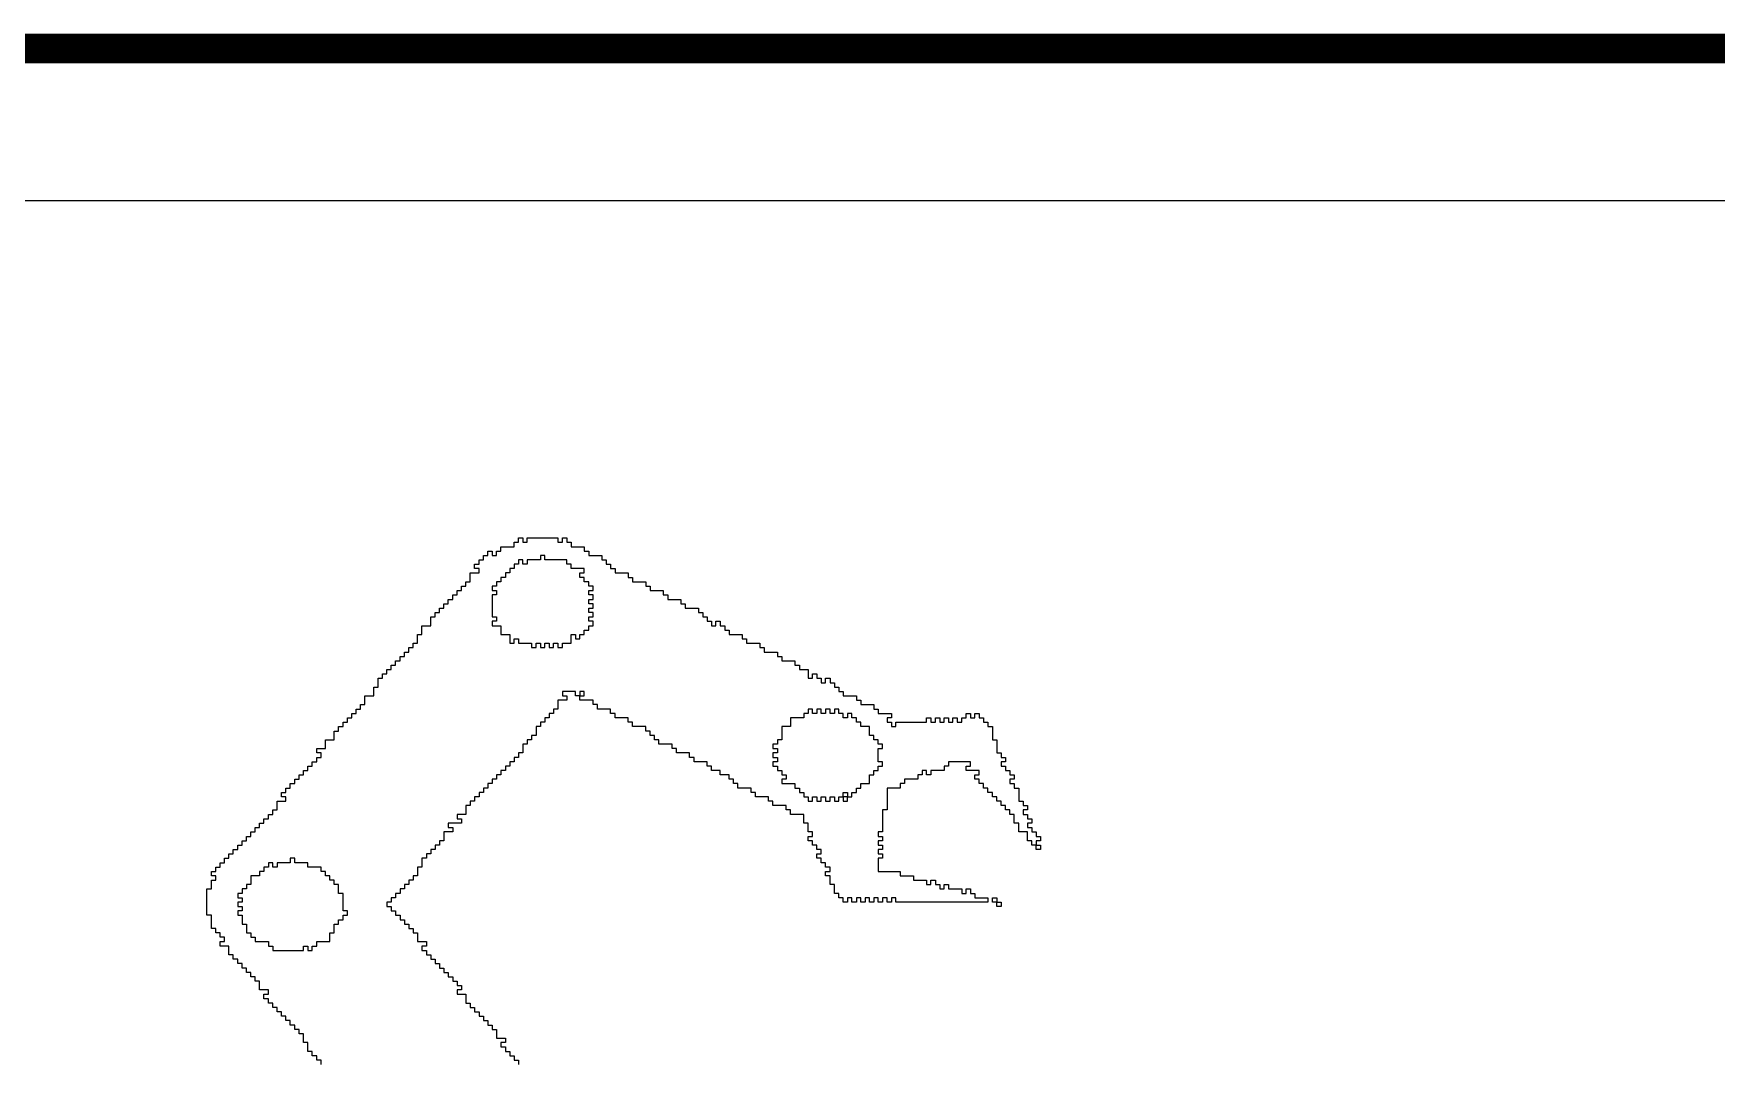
# Model space of a CAD drawing. Header units: millimetres. Extents: x 0 to 3.1, y 0 to 2.57.
# Drawn here: x 1.8677 to 2.15, y 2.3999 to 2.5725 of the extents above; entities that cross this region are included whole.
import ezdxf

# ---------------------------------------------------------------- set-up
doc = ezdxf.new("R2010")
doc.units = ezdxf.units.MM
doc.header["$MEASUREMENT"] = 0
for name, color, linetype in [('BottomLayer', 5, 'Continuous'), ('Mechanical2', 216, 'Continuous'), ('TopLayer', 1, 'Continuous'), ('TopOverlay', 2, 'Continuous')]:
    doc.layers.add(name, color=color, linetype=linetype)

msp = doc.modelspace()

# ---------------------------------------------------------------- linework, layer by layer
at = {"layer": 'BottomLayer'}
msp.add_line((0.09266, 2.54451), (2.64134, 2.54451), dxfattribs=at)
at = {"layer": 'Mechanical2', "const_width": 0.005}
msp.add_lwpolyline([(0.1, 2.57), (2.634, 2.57)], dxfattribs=at)
at = {"layer": 'TopLayer'}
msp.add_line((0.09266, 2.54451), (2.64134, 2.54451), dxfattribs=at)
at = {"layer": 'TopOverlay'}
for p, q in [((1.94904, 2.48717), (1.94904, 2.48791)), ((1.94904, 2.48791), (1.94977, 2.48791)), ((1.94977, 2.48791), (1.94977, 2.48717)), ((1.95051, 2.48717), (1.95051, 2.48791)), ((1.95051, 2.48791), (1.95566, 2.48791)), ((1.95566, 2.48791), (1.95566, 2.48717)), ((1.9564, 2.48717), (1.9564, 2.48791)), ((1.9564, 2.48791), (1.95713, 2.48791)), ((1.95713, 2.48791), (1.95713, 2.48717)), ((1.94315, 2.48422), (1.94315, 2.48496)), ((1.94315, 2.48496), (1.94388, 2.48496)), ((1.94388, 2.48496), (1.94388, 2.4857)), ((1.94388, 2.4857), (1.94462, 2.4857)), ((1.94462, 2.4857), (1.94462, 2.48496)), ((1.94462, 2.48496), (1.94535, 2.48496)), ((1.94535, 2.48496), (1.94535, 2.4857)), ((1.94535, 2.4857), (1.94609, 2.4857)), ((1.94609, 2.4857), (1.94609, 2.48643)), ((1.94609, 2.48643), (1.9483, 2.48643)), ((1.9483, 2.48643), (1.9483, 2.48717)), ((1.9483, 2.48717), (1.94904, 2.48717)), ((1.94977, 2.48717), (1.95051, 2.48717)), ((1.95345, 2.48496), (1.95272, 2.48496)), ((1.95272, 2.48496), (1.95272, 2.48422)), ((1.95345, 2.48422), (1.95345, 2.48496)), ((1.95566, 2.48717), (1.9564, 2.48717)), ((1.95713, 2.48717), (1.95787, 2.48717)), ((1.95787, 2.48717), (1.95787, 2.48643)), ((1.95787, 2.48643), (1.96008, 2.48643)), ((1.96008, 2.48643), (1.96008, 2.4857)), ((1.96008, 2.4857), (1.96082, 2.4857)), ((1.96082, 2.4857), (1.96082, 2.48496)), ((1.96082, 2.48496), (1.96302, 2.48496)), ((1.96302, 2.48496), (1.96302, 2.48422)), ((1.94094, 2.48128), (1.94094, 2.48202)), ((1.94094, 2.48202), (1.94241, 2.48202)), ((1.94167, 2.48275), (1.94167, 2.48349)), ((1.94167, 2.48349), (1.94241, 2.48349)), ((1.94241, 2.48275), (1.94167, 2.48275)), ((1.94241, 2.48349), (1.94241, 2.48422)), ((1.94241, 2.48422), (1.94315, 2.48422)), ((1.94241, 2.48202), (1.94241, 2.48275)), ((1.94756, 2.48202), (1.94683, 2.48202)), ((1.94683, 2.48202), (1.94683, 2.48128)), ((1.9483, 2.48275), (1.94756, 2.48275)), ((1.94756, 2.48275), (1.94756, 2.48202)), ((1.94904, 2.48349), (1.9483, 2.48349)), ((1.9483, 2.48349), (1.9483, 2.48275)), ((1.94977, 2.48422), (1.94904, 2.48422)), ((1.94904, 2.48422), (1.94904, 2.48349)), ((1.94977, 2.48349), (1.94977, 2.48422)), ((1.95051, 2.48349), (1.94977, 2.48349)), ((1.95272, 2.48422), (1.95051, 2.48422)), ((1.95051, 2.48422), (1.95051, 2.48349)), ((1.95713, 2.48422), (1.95345, 2.48422)), ((1.95713, 2.48349), (1.95713, 2.48422)), ((1.95787, 2.48349), (1.95713, 2.48349)), ((1.95787, 2.48275), (1.95787, 2.48349)), ((1.96008, 2.48275), (1.95787, 2.48275)), ((1.95934, 2.48128), (1.95934, 2.48202)), ((1.95934, 2.48202), (1.96008, 2.48202)), ((1.96008, 2.48202), (1.96008, 2.48275)), ((1.96302, 2.48422), (1.96376, 2.48422)), ((1.96376, 2.48422), (1.96376, 2.48349)), ((1.96376, 2.48349), (1.9645, 2.48349)), ((1.9645, 2.48349), (1.9645, 2.48275)), ((1.9645, 2.48275), (1.96523, 2.48275)), ((1.96523, 2.48275), (1.96523, 2.48202)), ((1.96523, 2.48202), (1.96744, 2.48202)), ((1.96744, 2.48202), (1.96744, 2.48128)), ((1.93873, 2.47833), (1.93873, 2.47907)), ((1.93873, 2.47907), (1.93946, 2.47907)), ((1.93946, 2.47907), (1.93946, 2.47981)), ((1.93946, 2.47981), (1.9402, 2.47981)), ((1.9402, 2.47981), (1.9402, 2.48054)), ((1.9402, 2.48054), (1.94094, 2.48054)), ((1.94094, 2.48054), (1.94094, 2.48128)), ((1.94535, 2.47981), (1.94462, 2.47981)), ((1.94462, 2.47981), (1.94462, 2.47907)), ((1.94462, 2.47907), (1.94535, 2.47907)), ((1.94609, 2.48054), (1.94535, 2.48054)), ((1.94535, 2.48054), (1.94535, 2.47981)), ((1.94535, 2.47907), (1.94535, 2.47833)), ((1.94683, 2.48128), (1.94609, 2.48128)), ((1.94609, 2.48128), (1.94609, 2.48054)), ((1.96008, 2.48128), (1.95934, 2.48128)), ((1.96008, 2.48054), (1.96008, 2.48128)), ((1.96082, 2.48054), (1.96008, 2.48054)), ((1.96082, 2.47981), (1.96082, 2.48054)), ((1.96155, 2.47981), (1.96082, 2.47981)), ((1.96082, 2.47833), (1.96082, 2.47907)), ((1.96082, 2.47907), (1.96155, 2.47907)), ((1.96155, 2.47907), (1.96155, 2.47981)), ((1.96744, 2.48128), (1.96818, 2.48128)), ((1.96818, 2.48128), (1.96818, 2.48054)), ((1.96818, 2.48054), (1.97039, 2.48054)), ((1.97039, 2.48054), (1.97039, 2.47981)), ((1.97039, 2.47981), (1.97112, 2.47981)), ((1.97112, 2.47981), (1.97112, 2.47907)), ((1.97112, 2.47907), (1.97333, 2.47907)), ((1.97333, 2.47907), (1.97333, 2.47833)), ((1.93652, 2.47613), (1.93652, 2.47686)), ((1.93652, 2.47686), (1.93726, 2.47686)), ((1.93726, 2.47686), (1.93726, 2.4776)), ((1.93726, 2.4776), (1.93799, 2.4776)), ((1.93799, 2.4776), (1.93799, 2.47833)), ((1.93799, 2.47833), (1.93873, 2.47833)), ((1.94535, 2.47833), (1.94462, 2.47833)), ((1.94462, 2.47833), (1.94462, 2.4776)), ((1.94462, 2.4776), (1.94462, 2.47686)), ((1.94462, 2.47686), (1.94462, 2.47613)), ((1.96155, 2.47833), (1.96082, 2.47833)), ((1.96082, 2.47686), (1.96082, 2.4776)), ((1.96082, 2.4776), (1.96155, 2.4776)), ((1.96155, 2.47686), (1.96082, 2.47686)), ((1.96155, 2.4776), (1.96155, 2.47833)), ((1.96155, 2.47613), (1.96155, 2.47686)), ((1.97333, 2.47833), (1.97407, 2.47833)), ((1.97407, 2.47833), (1.97407, 2.4776)), ((1.97407, 2.4776), (1.97628, 2.4776)), ((1.97628, 2.4776), (1.97628, 2.47686)), ((1.97628, 2.47686), (1.97701, 2.47686)), ((1.97701, 2.47686), (1.97701, 2.47613)), ((1.93431, 2.47392), (1.93431, 2.47465)), ((1.93431, 2.47465), (1.93505, 2.47465)), ((1.93431, 2.47318), (1.93431, 2.47392)), ((1.93505, 2.47465), (1.93505, 2.47539)), ((1.93505, 2.47539), (1.93578, 2.47539)), ((1.93578, 2.47539), (1.93578, 2.47613)), ((1.93578, 2.47613), (1.93652, 2.47613)), ((1.94462, 2.47613), (1.94462, 2.47539)), ((1.94462, 2.47539), (1.94462, 2.47465)), ((1.94462, 2.47465), (1.94535, 2.47465)), ((1.94535, 2.47392), (1.94462, 2.47392)), ((1.94462, 2.47392), (1.94462, 2.47318)), ((1.94535, 2.47465), (1.94535, 2.47392)), ((1.96082, 2.47539), (1.96082, 2.47613)), ((1.96082, 2.47613), (1.96155, 2.47613)), ((1.96155, 2.47539), (1.96082, 2.47539)), ((1.96082, 2.47392), (1.96082, 2.47465)), ((1.96082, 2.47465), (1.96155, 2.47465)), ((1.96155, 2.47392), (1.96082, 2.47392)), ((1.96155, 2.47465), (1.96155, 2.47539)), ((1.96155, 2.47318), (1.96155, 2.47392)), ((1.97701, 2.47613), (1.97922, 2.47613)), ((1.97922, 2.47613), (1.97922, 2.47539)), ((1.97922, 2.47539), (1.97996, 2.47539)), ((1.97996, 2.47539), (1.97996, 2.47465)), ((1.97996, 2.47465), (1.98069, 2.47465)), ((1.98069, 2.47465), (1.98069, 2.47392)), ((1.98069, 2.47392), (1.98143, 2.47392)), ((1.98143, 2.47392), (1.98143, 2.47318)), ((1.98217, 2.47318), (1.98217, 2.47392)), ((1.98217, 2.47392), (1.9829, 2.47392)), ((1.9829, 2.47392), (1.9829, 2.47318)), ((1.9321, 2.47097), (1.9321, 2.47171)), ((1.9321, 2.47171), (1.93284, 2.47171)), ((1.9321, 2.47024), (1.9321, 2.47097)), ((1.93284, 2.47244), (1.93284, 2.47318)), ((1.93284, 2.47318), (1.93431, 2.47318)), ((1.93284, 2.47171), (1.93284, 2.47244)), ((1.94462, 2.47318), (1.94609, 2.47318)), ((1.94609, 2.47318), (1.94609, 2.47244)), ((1.94609, 2.47244), (1.94609, 2.47171)), ((1.94609, 2.47171), (1.94756, 2.47171)), ((1.94756, 2.47171), (1.94756, 2.47097)), ((1.94756, 2.47097), (1.94756, 2.47024)), ((1.9483, 2.47024), (1.9483, 2.47097)), ((1.9483, 2.47097), (1.94904, 2.47097)), ((1.94904, 2.47097), (1.94904, 2.47024)), ((1.95787, 2.47097), (1.95787, 2.47171)), ((1.95787, 2.47171), (1.95861, 2.47171)), ((1.95787, 2.47024), (1.95787, 2.47097)), ((1.95861, 2.47171), (1.95861, 2.47097)), ((1.95861, 2.47097), (1.95934, 2.47097)), ((1.95934, 2.47097), (1.95934, 2.47171)), ((1.95934, 2.47171), (1.96008, 2.47171)), ((1.96008, 2.47171), (1.96008, 2.47244)), ((1.96008, 2.47244), (1.96082, 2.47244)), ((1.96082, 2.47244), (1.96082, 2.47318)), ((1.96082, 2.47318), (1.96155, 2.47318)), ((1.98143, 2.47318), (1.98217, 2.47318)), ((1.9829, 2.47318), (1.98364, 2.47318)), ((1.98364, 2.47318), (1.98364, 2.47244)), ((1.98364, 2.47244), (1.98438, 2.47244)), ((1.98438, 2.47244), (1.98438, 2.47171)), ((1.98438, 2.47171), (1.98658, 2.47171)), ((1.98658, 2.47171), (1.98658, 2.47097)), ((1.98658, 2.47097), (1.98732, 2.47097)), ((1.98732, 2.47097), (1.98732, 2.47024)), ((1.92916, 2.46729), (1.92916, 2.46803)), ((1.92916, 2.46803), (1.92989, 2.46803)), ((1.92989, 2.46803), (1.92989, 2.46876)), ((1.92989, 2.46876), (1.93063, 2.46876)), ((1.93063, 2.46876), (1.93063, 2.4695)), ((1.93063, 2.4695), (1.93137, 2.4695)), ((1.93137, 2.4695), (1.93137, 2.47024)), ((1.93137, 2.47024), (1.9321, 2.47024)), ((1.94756, 2.47024), (1.9483, 2.47024)), ((1.94904, 2.47024), (1.95124, 2.47024)), ((1.95124, 2.47024), (1.95124, 2.4695)), ((1.95124, 2.4695), (1.95198, 2.4695)), ((1.95198, 2.4695), (1.95198, 2.47024)), ((1.95198, 2.47024), (1.95272, 2.47024)), ((1.95272, 2.47024), (1.95272, 2.4695)), ((1.95272, 2.4695), (1.95345, 2.4695)), ((1.95345, 2.4695), (1.95345, 2.47024)), ((1.95345, 2.47024), (1.95419, 2.47024)), ((1.95419, 2.47024), (1.95419, 2.4695)), ((1.95419, 2.4695), (1.95493, 2.4695)), ((1.95493, 2.4695), (1.95493, 2.47024)), ((1.95493, 2.47024), (1.95566, 2.47024)), ((1.95566, 2.47024), (1.95566, 2.4695)), ((1.95566, 2.4695), (1.9564, 2.4695)), ((1.9564, 2.4695), (1.9564, 2.47024)), ((1.9564, 2.47024), (1.95787, 2.47024)), ((1.98732, 2.47024), (1.98953, 2.47024)), ((1.98953, 2.47024), (1.98953, 2.4695)), ((1.98953, 2.4695), (1.99027, 2.4695)), ((1.99027, 2.4695), (1.99027, 2.46876)), ((1.99027, 2.46876), (1.99247, 2.46876)), ((1.99247, 2.46876), (1.99247, 2.46803)), ((1.99247, 2.46803), (1.99321, 2.46803)), ((1.99321, 2.46803), (1.99321, 2.46729)), ((1.92621, 2.46435), (1.92621, 2.46508)), ((1.92621, 2.46508), (1.92695, 2.46508)), ((1.92695, 2.46508), (1.92695, 2.46582)), ((1.92695, 2.46582), (1.92769, 2.46582)), ((1.92769, 2.46582), (1.92769, 2.46655)), ((1.92769, 2.46655), (1.92842, 2.46655)), ((1.92842, 2.46655), (1.92842, 2.46729)), ((1.92842, 2.46729), (1.92916, 2.46729)), ((1.99321, 2.46729), (1.99542, 2.46729)), ((1.99542, 2.46729), (1.99542, 2.46655)), ((1.99542, 2.46655), (1.99616, 2.46655)), ((1.99616, 2.46655), (1.99616, 2.46582)), ((1.99616, 2.46582), (1.99763, 2.46582)), ((1.99763, 2.46582), (1.99763, 2.46508)), ((1.99763, 2.46508), (1.99763, 2.46435)), ((1.99836, 2.46435), (1.99836, 2.46508)), ((1.99836, 2.46508), (1.9991, 2.46508)), ((1.9991, 2.46508), (1.9991, 2.46435)), ((1.92474, 2.46214), (1.92474, 2.46287)), ((1.92474, 2.46287), (1.92548, 2.46287)), ((1.92474, 2.4614), (1.92474, 2.46214)), ((1.92548, 2.46361), (1.92548, 2.46435)), ((1.92548, 2.46435), (1.92621, 2.46435)), ((1.92548, 2.46287), (1.92548, 2.46361)), ((1.95861, 2.46214), (1.9564, 2.46214)), ((1.9564, 2.46214), (1.9564, 2.4614)), ((1.95861, 2.4614), (1.95861, 2.46214)), ((1.96008, 2.46214), (1.95934, 2.46214)), ((1.95934, 2.46214), (1.95934, 2.4614)), ((1.96008, 2.4614), (1.96008, 2.46214)), ((1.99763, 2.46435), (1.99836, 2.46435)), ((1.9991, 2.46435), (1.99984, 2.46435)), ((1.99984, 2.46435), (1.99984, 2.46361)), ((1.99984, 2.46361), (2.00057, 2.46361)), ((2.00057, 2.46361), (2.00057, 2.46435)), ((2.00057, 2.46435), (2.00131, 2.46435)), ((2.00131, 2.46435), (2.00131, 2.46361)), ((2.00131, 2.46361), (2.00205, 2.46361)), ((2.00205, 2.46361), (2.00205, 2.46287)), ((2.00205, 2.46287), (2.00278, 2.46287)), ((2.00278, 2.46287), (2.00278, 2.46214)), ((2.00278, 2.46214), (2.00352, 2.46214)), ((2.00352, 2.46214), (2.00352, 2.4614)), ((1.92253, 2.45919), (1.92253, 2.45993)), ((1.92253, 2.45993), (1.92327, 2.45993)), ((1.92327, 2.46066), (1.92327, 2.4614)), ((1.92327, 2.4614), (1.92474, 2.4614)), ((1.92327, 2.45993), (1.92327, 2.46066)), ((1.95713, 2.46066), (1.95566, 2.46066)), ((1.95566, 2.46066), (1.95566, 2.45993)), ((1.95566, 2.45993), (1.95566, 2.45919)), ((1.9564, 2.4614), (1.95713, 2.4614)), ((1.95713, 2.4614), (1.95713, 2.46066)), ((1.95934, 2.4614), (1.95861, 2.4614)), ((1.95934, 2.46066), (1.95934, 2.4614)), ((1.95934, 2.4614), (1.96008, 2.4614)), ((1.96155, 2.46066), (1.95934, 2.46066)), ((1.96155, 2.45993), (1.96155, 2.46066)), ((1.96229, 2.45993), (1.96155, 2.45993)), ((1.96229, 2.45919), (1.96229, 2.45993)), ((2.00352, 2.4614), (2.00573, 2.4614)), ((2.00573, 2.4614), (2.00573, 2.46066)), ((2.00573, 2.46066), (2.00646, 2.46066)), ((2.00646, 2.46066), (2.00646, 2.45993)), ((2.00646, 2.45993), (2.00867, 2.45993)), ((2.00867, 2.45993), (2.00867, 2.45919)), ((1.91959, 2.45625), (1.91959, 2.45698)), ((1.91959, 2.45698), (1.92032, 2.45698)), ((1.92032, 2.45698), (1.92032, 2.45772)), ((1.92032, 2.45772), (1.92106, 2.45772)), ((1.92106, 2.45772), (1.92106, 2.45846)), ((1.92106, 2.45846), (1.9218, 2.45846)), ((1.9218, 2.45846), (1.9218, 2.45919)), ((1.9218, 2.45919), (1.92253, 2.45919)), ((1.95345, 2.45698), (1.95272, 2.45698)), ((1.95272, 2.45698), (1.95272, 2.45625)), ((1.95419, 2.45772), (1.95345, 2.45772)), ((1.95345, 2.45772), (1.95345, 2.45698)), ((1.95493, 2.45846), (1.95419, 2.45846)), ((1.95419, 2.45846), (1.95419, 2.45772)), ((1.95566, 2.45919), (1.95493, 2.45919)), ((1.95493, 2.45919), (1.95493, 2.45846)), ((1.9645, 2.45919), (1.96229, 2.45919)), ((1.9645, 2.45846), (1.9645, 2.45919)), ((1.96523, 2.45846), (1.9645, 2.45846)), ((1.96523, 2.45772), (1.96523, 2.45846)), ((1.96744, 2.45772), (1.96523, 2.45772)), ((1.96744, 2.45698), (1.96744, 2.45772)), ((1.96818, 2.45698), (1.96744, 2.45698)), ((1.96818, 2.45625), (1.96818, 2.45698)), ((1.99689, 2.45772), (1.99468, 2.45772)), ((1.99468, 2.45772), (1.99468, 2.45698)), ((1.99468, 2.45698), (1.99468, 2.45625)), ((1.99763, 2.45846), (1.99689, 2.45846)), ((1.99689, 2.45846), (1.99689, 2.45772)), ((1.99836, 2.45919), (1.99763, 2.45919)), ((1.99763, 2.45919), (1.99763, 2.45846)), ((1.99836, 2.45846), (1.99836, 2.45919)), ((1.9991, 2.45846), (1.99836, 2.45846)), ((1.99984, 2.45919), (1.9991, 2.45919)), ((1.9991, 2.45919), (1.9991, 2.45846)), ((1.99984, 2.45846), (1.99984, 2.45919)), ((2.00057, 2.45846), (1.99984, 2.45846)), ((2.00131, 2.45919), (2.00057, 2.45919)), ((2.00057, 2.45919), (2.00057, 2.45846)), ((2.00131, 2.45846), (2.00131, 2.45919)), ((2.00205, 2.45846), (2.00131, 2.45846)), ((2.00278, 2.45919), (2.00205, 2.45919)), ((2.00205, 2.45919), (2.00205, 2.45846)), ((2.00278, 2.45846), (2.00278, 2.45919)), ((2.00352, 2.45846), (2.00278, 2.45846)), ((2.00352, 2.45772), (2.00352, 2.45846)), ((2.00425, 2.45772), (2.00352, 2.45772)), ((2.00499, 2.45846), (2.00425, 2.45846)), ((2.00425, 2.45846), (2.00425, 2.45772)), ((2.00499, 2.45772), (2.00499, 2.45846)), ((2.00573, 2.45772), (2.00499, 2.45772)), ((2.00573, 2.45698), (2.00573, 2.45772)), ((2.00646, 2.45698), (2.00573, 2.45698)), ((2.00646, 2.45625), (2.00646, 2.45698)), ((2.00867, 2.45919), (2.00941, 2.45919)), ((2.00941, 2.45919), (2.00941, 2.45846)), ((2.00941, 2.45846), (2.01162, 2.45846)), ((2.01162, 2.45772), (2.01088, 2.45772)), ((2.01088, 2.45772), (2.01088, 2.45698)), ((2.01088, 2.45698), (2.01162, 2.45698)), ((2.01162, 2.45846), (2.01162, 2.45772)), ((2.01162, 2.45698), (2.01162, 2.45625)), ((2.01235, 2.45625), (2.01235, 2.45698)), ((2.01235, 2.45698), (2.01751, 2.45698)), ((2.01751, 2.45698), (2.01751, 2.45772)), ((2.01751, 2.45772), (2.01824, 2.45772)), ((2.01824, 2.45772), (2.01824, 2.45698)), ((2.01824, 2.45698), (2.01898, 2.45698)), ((2.01898, 2.45698), (2.01898, 2.45772)), ((2.01898, 2.45772), (2.01972, 2.45772)), ((2.01972, 2.45772), (2.01972, 2.45698)), ((2.01972, 2.45698), (2.02045, 2.45698)), ((2.02045, 2.45698), (2.02045, 2.45772)), ((2.02045, 2.45772), (2.02119, 2.45772)), ((2.02119, 2.45772), (2.02119, 2.45698)), ((2.02119, 2.45698), (2.02192, 2.45698)), ((2.02192, 2.45698), (2.02192, 2.45772)), ((2.02192, 2.45772), (2.02266, 2.45772)), ((2.02266, 2.45772), (2.02266, 2.45698)), ((2.02266, 2.45698), (2.0234, 2.45698)), ((2.0234, 2.45698), (2.0234, 2.45772)), ((2.0234, 2.45772), (2.02413, 2.45772)), ((2.02413, 2.45772), (2.02413, 2.45846)), ((2.02413, 2.45846), (2.02487, 2.45846)), ((2.02487, 2.45846), (2.02487, 2.45772)), ((2.02487, 2.45772), (2.02561, 2.45772)), ((2.02561, 2.45772), (2.02561, 2.45846)), ((2.02561, 2.45846), (2.02634, 2.45846)), ((2.02634, 2.45846), (2.02634, 2.45772)), ((2.02634, 2.45772), (2.02708, 2.45772)), ((2.02708, 2.45772), (2.02708, 2.45698)), ((2.02708, 2.45698), (2.02781, 2.45698)), ((2.02781, 2.45698), (2.02781, 2.45625)), ((1.91664, 2.4533), (1.91664, 2.45404)), ((1.91664, 2.45404), (1.91811, 2.45404)), ((1.91811, 2.45477), (1.91811, 2.45551)), ((1.91811, 2.45551), (1.91885, 2.45551)), ((1.91811, 2.45404), (1.91811, 2.45477)), ((1.91885, 2.45551), (1.91885, 2.45625)), ((1.91885, 2.45625), (1.91959, 2.45625)), ((1.95124, 2.45404), (1.95051, 2.45404)), ((1.95051, 2.45404), (1.95051, 2.4533)), ((1.95198, 2.45477), (1.95124, 2.45477)), ((1.95124, 2.45477), (1.95124, 2.45404)), ((1.95272, 2.45625), (1.95198, 2.45625)), ((1.95198, 2.45625), (1.95198, 2.45551)), ((1.95198, 2.45551), (1.95198, 2.45477)), ((1.97039, 2.45625), (1.96818, 2.45625)), ((1.97039, 2.45551), (1.97039, 2.45625)), ((1.97112, 2.45551), (1.97039, 2.45551)), ((1.97112, 2.45477), (1.97112, 2.45551)), ((1.97186, 2.45477), (1.97112, 2.45477)), ((1.97186, 2.45404), (1.97186, 2.45477)), ((1.9726, 2.45404), (1.97186, 2.45404)), ((1.9726, 2.4533), (1.9726, 2.45404)), ((1.99321, 2.45404), (1.99247, 2.45404)), ((1.99247, 2.45404), (1.99247, 2.4533)), ((1.99468, 2.45625), (1.99321, 2.45625)), ((1.99321, 2.45625), (1.99321, 2.45551)), ((1.99321, 2.45551), (1.99321, 2.45477)), ((1.99321, 2.45477), (1.99321, 2.45404)), ((2.00794, 2.45625), (2.00646, 2.45625)), ((2.00794, 2.45551), (2.00794, 2.45625)), ((2.00794, 2.45477), (2.00794, 2.45551)), ((2.00867, 2.45477), (2.00794, 2.45477)), ((2.00867, 2.45404), (2.00867, 2.45477)), ((2.00941, 2.45404), (2.00867, 2.45404)), ((2.00941, 2.4533), (2.00941, 2.45404)), ((2.01162, 2.45625), (2.01235, 2.45625)), ((2.02781, 2.45625), (2.02855, 2.45625)), ((2.02855, 2.45625), (2.02855, 2.45551)), ((2.02855, 2.45551), (2.02855, 2.45477)), ((2.02855, 2.45477), (2.02855, 2.45404)), ((2.02855, 2.45404), (2.02929, 2.45404)), ((2.02929, 2.45404), (2.02929, 2.4533)), ((1.91517, 2.45183), (1.91517, 2.45257)), ((1.91517, 2.45257), (1.91664, 2.45257)), ((1.91591, 2.45183), (1.91517, 2.45183)), ((1.91517, 2.45036), (1.91517, 2.45109)), ((1.91517, 2.45109), (1.91591, 2.45109)), ((1.91591, 2.45109), (1.91591, 2.45183)), ((1.91664, 2.45257), (1.91664, 2.4533)), ((1.94904, 2.45109), (1.9483, 2.45109)), ((1.9483, 2.45109), (1.9483, 2.45036)), ((1.94977, 2.45183), (1.94904, 2.45183)), ((1.94904, 2.45183), (1.94904, 2.45109)), ((1.95051, 2.4533), (1.94977, 2.4533)), ((1.94977, 2.4533), (1.94977, 2.45257)), ((1.94977, 2.45257), (1.94977, 2.45183)), ((1.9748, 2.4533), (1.9726, 2.4533)), ((1.9748, 2.45257), (1.9748, 2.4533)), ((1.97554, 2.45257), (1.9748, 2.45257)), ((1.97554, 2.45183), (1.97554, 2.45257)), ((1.97775, 2.45183), (1.97554, 2.45183)), ((1.97775, 2.45109), (1.97775, 2.45183)), ((1.97849, 2.45109), (1.97775, 2.45109)), ((1.97849, 2.45036), (1.97849, 2.45109)), ((1.99247, 2.4533), (1.99174, 2.4533)), ((1.99174, 2.4533), (1.99174, 2.45257)), ((1.99174, 2.45257), (1.99247, 2.45257)), ((1.99247, 2.45183), (1.99174, 2.45183)), ((1.99174, 2.45183), (1.99174, 2.45109)), ((1.99174, 2.45109), (1.99247, 2.45109)), ((1.99247, 2.45257), (1.99247, 2.45183)), ((1.99247, 2.45109), (1.99247, 2.45036)), ((2.01014, 2.4533), (2.00941, 2.4533)), ((2.00941, 2.45183), (2.00941, 2.45257)), ((2.00941, 2.45257), (2.01014, 2.45257)), ((2.00941, 2.45109), (2.00941, 2.45183)), ((2.00941, 2.45036), (2.00941, 2.45109)), ((2.01014, 2.45257), (2.01014, 2.4533)), ((2.02929, 2.4533), (2.02929, 2.45257)), ((2.02929, 2.45257), (2.02929, 2.45183)), ((2.02929, 2.45183), (2.03002, 2.45183)), ((2.03002, 2.45183), (2.03002, 2.45109)), ((2.03002, 2.45109), (2.03076, 2.45109)), ((2.03076, 2.45109), (2.03076, 2.45036)), ((1.91222, 2.44741), (1.91222, 2.44815)), ((1.91222, 2.44815), (1.91296, 2.44815)), ((1.91296, 2.44815), (1.91296, 2.44888)), ((1.91296, 2.44888), (1.9137, 2.44888)), ((1.9137, 2.44888), (1.9137, 2.44962)), ((1.9137, 2.44962), (1.91443, 2.44962)), ((1.91443, 2.44962), (1.91443, 2.45036)), ((1.91443, 2.45036), (1.91517, 2.45036)), ((1.94609, 2.44815), (1.94535, 2.44815)), ((1.94535, 2.44815), (1.94535, 2.44741)), ((1.94683, 2.44888), (1.94609, 2.44888)), ((1.94609, 2.44888), (1.94609, 2.44815)), ((1.94756, 2.44962), (1.94683, 2.44962)), ((1.94683, 2.44962), (1.94683, 2.44888)), ((1.9483, 2.45036), (1.94756, 2.45036)), ((1.94756, 2.45036), (1.94756, 2.44962)), ((1.98069, 2.45036), (1.97849, 2.45036)), ((1.98069, 2.44962), (1.98069, 2.45036)), ((1.98143, 2.44962), (1.98069, 2.44962)), ((1.98143, 2.44888), (1.98143, 2.44962)), ((1.9829, 2.44888), (1.98143, 2.44888)), ((1.9829, 2.44815), (1.9829, 2.44888)), ((1.98438, 2.44815), (1.9829, 2.44815)), ((1.98438, 2.44741), (1.98438, 2.44815)), ((1.99247, 2.45036), (1.99174, 2.45036)), ((1.99174, 2.45036), (1.99174, 2.44962)), ((1.99174, 2.44962), (1.99247, 2.44962)), ((1.99247, 2.44962), (1.99247, 2.44888)), ((1.99247, 2.44888), (1.99321, 2.44888)), ((1.99321, 2.44888), (1.99321, 2.44815)), ((1.99321, 2.44815), (1.99395, 2.44815)), ((1.99395, 2.44815), (1.99395, 2.44741)), ((2.00794, 2.44741), (2.00794, 2.44815)), ((2.00794, 2.44815), (2.00867, 2.44815)), ((2.00867, 2.44815), (2.00867, 2.44888)), ((2.00867, 2.44888), (2.00941, 2.44888)), ((2.01014, 2.45036), (2.00941, 2.45036)), ((2.00941, 2.44888), (2.00941, 2.44962)), ((2.00941, 2.44962), (2.01014, 2.44962)), ((2.01014, 2.44962), (2.01014, 2.45036)), ((2.01677, 2.44815), (2.01603, 2.44815)), ((2.01603, 2.44815), (2.01603, 2.44741)), ((2.01751, 2.44888), (2.01677, 2.44888)), ((2.01677, 2.44888), (2.01677, 2.44815)), ((2.01751, 2.44815), (2.01751, 2.44888)), ((2.01824, 2.44815), (2.01751, 2.44815)), ((2.02045, 2.44888), (2.01824, 2.44888)), ((2.01824, 2.44888), (2.01824, 2.44815)), ((2.02119, 2.44962), (2.02045, 2.44962)), ((2.02045, 2.44962), (2.02045, 2.44888)), ((2.02487, 2.45036), (2.02119, 2.45036)), ((2.02119, 2.45036), (2.02119, 2.44962)), ((2.02413, 2.44888), (2.02413, 2.44962)), ((2.02413, 2.44962), (2.02487, 2.44962)), ((2.02634, 2.44888), (2.02413, 2.44888)), ((2.02487, 2.44962), (2.02487, 2.45036)), ((2.02561, 2.44741), (2.02561, 2.44815)), ((2.02561, 2.44815), (2.02634, 2.44815)), ((2.02634, 2.44815), (2.02634, 2.44888)), ((2.03076, 2.45036), (2.03002, 2.45036)), ((2.03002, 2.45036), (2.03002, 2.44962)), ((2.03002, 2.44962), (2.03076, 2.44962)), ((2.03076, 2.44962), (2.03076, 2.44888)), ((2.03076, 2.44888), (2.0315, 2.44888)), ((2.0315, 2.44888), (2.0315, 2.44815)), ((2.0315, 2.44815), (2.03223, 2.44815)), ((2.03223, 2.44815), (2.03223, 2.44741)), ((1.90928, 2.44447), (1.90928, 2.4452)), ((1.90928, 2.4452), (1.91002, 2.4452)), ((1.91002, 2.4452), (1.91002, 2.44594)), ((1.91002, 2.44594), (1.91075, 2.44594)), ((1.91075, 2.44594), (1.91075, 2.44668)), ((1.91075, 2.44668), (1.91149, 2.44668)), ((1.91149, 2.44668), (1.91149, 2.44741)), ((1.91149, 2.44741), (1.91222, 2.44741)), ((1.94315, 2.4452), (1.94241, 2.4452)), ((1.94241, 2.4452), (1.94241, 2.44447)), ((1.94388, 2.44594), (1.94315, 2.44594)), ((1.94315, 2.44594), (1.94315, 2.4452)), ((1.94462, 2.44668), (1.94388, 2.44668)), ((1.94388, 2.44668), (1.94388, 2.44594)), ((1.94535, 2.44741), (1.94462, 2.44741)), ((1.94462, 2.44741), (1.94462, 2.44668)), ((1.98511, 2.44741), (1.98438, 2.44741)), ((1.98511, 2.44668), (1.98511, 2.44741)), ((1.98585, 2.44668), (1.98511, 2.44668)), ((1.98585, 2.44594), (1.98585, 2.44668)), ((1.98806, 2.44594), (1.98585, 2.44594)), ((1.98806, 2.4452), (1.98806, 2.44594)), ((1.98879, 2.4452), (1.98806, 2.4452)), ((1.98879, 2.44447), (1.98879, 2.4452)), ((1.99395, 2.44741), (1.99321, 2.44741)), ((1.99321, 2.44741), (1.99321, 2.44668)), ((1.99321, 2.44668), (1.99542, 2.44668)), ((1.99542, 2.44668), (1.99542, 2.44594)), ((1.99542, 2.44594), (1.99616, 2.44594)), ((1.99616, 2.44594), (1.99616, 2.4452)), ((1.99616, 2.4452), (1.99689, 2.4452)), ((1.99689, 2.4452), (1.99689, 2.44447)), ((2.00352, 2.44447), (2.00352, 2.4452)), ((2.00352, 2.4452), (2.00425, 2.4452)), ((2.00425, 2.4452), (2.00425, 2.44447)), ((2.00499, 2.44447), (2.00499, 2.4452)), ((2.00499, 2.4452), (2.00573, 2.4452)), ((2.00573, 2.4452), (2.00573, 2.44594)), ((2.00573, 2.44594), (2.00646, 2.44594)), ((2.00646, 2.44594), (2.00646, 2.44668)), ((2.00646, 2.44668), (2.00794, 2.44668)), ((2.00794, 2.44668), (2.00794, 2.44741)), ((2.01309, 2.44594), (2.01088, 2.44594)), ((2.01088, 2.44594), (2.01088, 2.4452)), ((2.01088, 2.4452), (2.01088, 2.44447)), ((2.01383, 2.44668), (2.01309, 2.44668)), ((2.01309, 2.44668), (2.01309, 2.44594)), ((2.01603, 2.44741), (2.01383, 2.44741)), ((2.01383, 2.44741), (2.01383, 2.44668)), ((2.02634, 2.44741), (2.02561, 2.44741)), ((2.02634, 2.44668), (2.02634, 2.44741)), ((2.02708, 2.44668), (2.02634, 2.44668)), ((2.02708, 2.44594), (2.02708, 2.44668)), ((2.02781, 2.44594), (2.02708, 2.44594)), ((2.02781, 2.4452), (2.02781, 2.44594)), ((2.02855, 2.4452), (2.02781, 2.4452)), ((2.02855, 2.44447), (2.02855, 2.4452)), ((2.03223, 2.44741), (2.0315, 2.44741)), ((2.0315, 2.44741), (2.0315, 2.44668)), ((2.0315, 2.44668), (2.03223, 2.44668)), ((2.03223, 2.44668), (2.03223, 2.44594)), ((2.03223, 2.44594), (2.03297, 2.44594)), ((2.03297, 2.44594), (2.03297, 2.4452)), ((2.03297, 2.4452), (2.03297, 2.44447)), ((1.90854, 2.44299), (1.90854, 2.44373)), ((1.90854, 2.44373), (1.91002, 2.44373)), ((1.90854, 2.44226), (1.90854, 2.44299)), ((1.91002, 2.44447), (1.90928, 2.44447)), ((1.91002, 2.44373), (1.91002, 2.44447)), ((1.94094, 2.44299), (1.9402, 2.44299)), ((1.9402, 2.44299), (1.9402, 2.44226)), ((1.94167, 2.44373), (1.94094, 2.44373)), ((1.94094, 2.44373), (1.94094, 2.44299)), ((1.94241, 2.44447), (1.94167, 2.44447)), ((1.94167, 2.44447), (1.94167, 2.44373)), ((1.991, 2.44447), (1.98879, 2.44447)), ((1.991, 2.44373), (1.991, 2.44447)), ((1.99174, 2.44373), (1.991, 2.44373)), ((1.99174, 2.44299), (1.99174, 2.44373)), ((1.99395, 2.44299), (1.99174, 2.44299)), ((1.99395, 2.44226), (1.99395, 2.44299)), ((1.99689, 2.44447), (1.99763, 2.44447)), ((1.99763, 2.44447), (1.99763, 2.44373)), ((1.99763, 2.44373), (1.99836, 2.44373)), ((1.99836, 2.44373), (1.99836, 2.44447)), ((1.99836, 2.44447), (1.9991, 2.44447)), ((1.9991, 2.44447), (1.9991, 2.44373)), ((1.9991, 2.44373), (1.99984, 2.44373)), ((1.99984, 2.44373), (1.99984, 2.44447)), ((1.99984, 2.44447), (2.00057, 2.44447)), ((2.00057, 2.44447), (2.00057, 2.44373)), ((2.00057, 2.44373), (2.00131, 2.44373)), ((2.00131, 2.44373), (2.00131, 2.44447)), ((2.00131, 2.44447), (2.00205, 2.44447)), ((2.00205, 2.44447), (2.00205, 2.44373)), ((2.00205, 2.44373), (2.00278, 2.44373)), ((2.00278, 2.44373), (2.00278, 2.44447)), ((2.00278, 2.44447), (2.00352, 2.44447)), ((2.00352, 2.44447), (2.00352, 2.44373)), ((2.00425, 2.44447), (2.00352, 2.44447)), ((2.00352, 2.44373), (2.00425, 2.44373)), ((2.00425, 2.44373), (2.00425, 2.44447)), ((2.00425, 2.44447), (2.00499, 2.44447)), ((2.01088, 2.44447), (2.01088, 2.44373)), ((2.01088, 2.44373), (2.01088, 2.44299)), ((2.01088, 2.44299), (2.01088, 2.44226)), ((2.02929, 2.44447), (2.02855, 2.44447)), ((2.02929, 2.44373), (2.02929, 2.44447)), ((2.03002, 2.44373), (2.02929, 2.44373)), ((2.03002, 2.44299), (2.03002, 2.44373)), ((2.03076, 2.44299), (2.03002, 2.44299)), ((2.03076, 2.44226), (2.03076, 2.44299)), ((2.03297, 2.44447), (2.03297, 2.44373)), ((2.03297, 2.44373), (2.0337, 2.44373)), ((2.0337, 2.44373), (2.0337, 2.44299)), ((2.0337, 2.44299), (2.03444, 2.44299)), ((2.03444, 2.44299), (2.03444, 2.44226)), ((1.9056, 2.43931), (1.9056, 2.44005)), ((1.9056, 2.44005), (1.90633, 2.44005)), ((1.90633, 2.44005), (1.90633, 2.44079)), ((1.90633, 2.44079), (1.90707, 2.44079)), ((1.90707, 2.44079), (1.90707, 2.44152)), ((1.90707, 2.44152), (1.90781, 2.44152)), ((1.90781, 2.44152), (1.90781, 2.44226)), ((1.90781, 2.44226), (1.90854, 2.44226)), ((1.93946, 2.44005), (1.93726, 2.44005)), ((1.93726, 2.44005), (1.93726, 2.43931)), ((1.9402, 2.44152), (1.93873, 2.44152)), ((1.93873, 2.44152), (1.93873, 2.44079)), ((1.93873, 2.44079), (1.93946, 2.44079)), ((1.93946, 2.44079), (1.93946, 2.44005)), ((1.9402, 2.44226), (1.9402, 2.44152)), ((1.99468, 2.44226), (1.99395, 2.44226)), ((1.99468, 2.44152), (1.99468, 2.44226)), ((1.99689, 2.44152), (1.99468, 2.44152)), ((1.99689, 2.44079), (1.99689, 2.44152)), ((1.99689, 2.44005), (1.99689, 2.44079)), ((1.99763, 2.44005), (1.99689, 2.44005)), ((1.99763, 2.43931), (1.99763, 2.44005)), ((2.01088, 2.44226), (2.01014, 2.44226)), ((2.01014, 2.44226), (2.01014, 2.44152)), ((2.01014, 2.44152), (2.01014, 2.44079)), ((2.01014, 2.44079), (2.01014, 2.44005)), ((2.01014, 2.44005), (2.01014, 2.43931)), ((2.0315, 2.44226), (2.03076, 2.44226)), ((2.0315, 2.44152), (2.0315, 2.44226)), ((2.03223, 2.44152), (2.0315, 2.44152)), ((2.03223, 2.44079), (2.03223, 2.44152)), ((2.03223, 2.44005), (2.03223, 2.44079)), ((2.03297, 2.44005), (2.03223, 2.44005)), ((2.03297, 2.43931), (2.03297, 2.44005)), ((2.03444, 2.44226), (2.0337, 2.44226)), ((2.0337, 2.44226), (2.0337, 2.44152)), ((2.0337, 2.44152), (2.03444, 2.44152)), ((2.03444, 2.44152), (2.03444, 2.44079)), ((2.03444, 2.44079), (2.03518, 2.44079)), ((2.03518, 2.44005), (2.03444, 2.44005)), ((2.03444, 2.44005), (2.03444, 2.43931)), ((2.03518, 2.44079), (2.03518, 2.44005)), ((1.90265, 2.43637), (1.90265, 2.4371)), ((1.90265, 2.4371), (1.90339, 2.4371)), ((1.90339, 2.4371), (1.90339, 2.43784)), ((1.90339, 2.43784), (1.90413, 2.43784)), ((1.90413, 2.43784), (1.90413, 2.43858)), ((1.90413, 2.43858), (1.90486, 2.43858)), ((1.90486, 2.43858), (1.90486, 2.43931)), ((1.90486, 2.43931), (1.9056, 2.43931)), ((1.93652, 2.4371), (1.93578, 2.4371)), ((1.93578, 2.4371), (1.93578, 2.43637)), ((1.93799, 2.43858), (1.93652, 2.43858)), ((1.93652, 2.43858), (1.93652, 2.43784)), ((1.93652, 2.43784), (1.93652, 2.4371)), ((1.93726, 2.43931), (1.93799, 2.43931)), ((1.93799, 2.43931), (1.93799, 2.43858)), ((1.99763, 2.43858), (1.99763, 2.43931)), ((1.99836, 2.43858), (1.99763, 2.43858)), ((1.99763, 2.4371), (1.99763, 2.43784)), ((1.99763, 2.43784), (1.99836, 2.43784)), ((1.99836, 2.4371), (1.99763, 2.4371)), ((1.99836, 2.43784), (1.99836, 2.43858)), ((1.99836, 2.43637), (1.99836, 2.4371)), ((2.01014, 2.43858), (2.00941, 2.43858)), ((2.00941, 2.43858), (2.00941, 2.43784)), ((2.00941, 2.43784), (2.01014, 2.43784)), ((2.01014, 2.4371), (2.00941, 2.4371)), ((2.00941, 2.4371), (2.00941, 2.43637)), ((2.01014, 2.43931), (2.01014, 2.43858)), ((2.01014, 2.43784), (2.01014, 2.4371)), ((2.03297, 2.43858), (2.03297, 2.43931)), ((2.03444, 2.43858), (2.03297, 2.43858)), ((2.03444, 2.43931), (2.03518, 2.43931)), ((2.03444, 2.43784), (2.03444, 2.43858)), ((2.03444, 2.4371), (2.03444, 2.43784)), ((2.03518, 2.4371), (2.03444, 2.4371)), ((2.03518, 2.43931), (2.03518, 2.43858)), ((2.03518, 2.43858), (2.03591, 2.43858)), ((2.03518, 2.43637), (2.03518, 2.4371)), ((2.03591, 2.43858), (2.03591, 2.43784)), ((2.03591, 2.43784), (2.03665, 2.43784)), ((2.03665, 2.4371), (2.03591, 2.4371)), ((2.03591, 2.4371), (2.03591, 2.43637)), ((2.03665, 2.43784), (2.03665, 2.4371)), ((1.89971, 2.43342), (1.89971, 2.43416)), ((1.89971, 2.43416), (1.90044, 2.43416)), ((1.90044, 2.43416), (1.90044, 2.4349)), ((1.90044, 2.4349), (1.90118, 2.4349)), ((1.90118, 2.4349), (1.90118, 2.43563)), ((1.90118, 2.43563), (1.90192, 2.43563)), ((1.90192, 2.43563), (1.90192, 2.43637)), ((1.90192, 2.43637), (1.90265, 2.43637)), ((1.91149, 2.43416), (1.91075, 2.43416)), ((1.91075, 2.43416), (1.91075, 2.43342)), ((1.91149, 2.43342), (1.91149, 2.43416)), ((1.93358, 2.43416), (1.93284, 2.43416)), ((1.93284, 2.43416), (1.93284, 2.43342)), ((1.93431, 2.4349), (1.93358, 2.4349)), ((1.93358, 2.4349), (1.93358, 2.43416)), ((1.93505, 2.43563), (1.93431, 2.43563)), ((1.93431, 2.43563), (1.93431, 2.4349)), ((1.93578, 2.43637), (1.93505, 2.43637)), ((1.93505, 2.43637), (1.93505, 2.43563)), ((1.9991, 2.43637), (1.99836, 2.43637)), ((1.9991, 2.43563), (1.9991, 2.43637)), ((1.99984, 2.43563), (1.9991, 2.43563)), ((1.9991, 2.43416), (1.9991, 2.4349)), ((1.9991, 2.4349), (1.99984, 2.4349)), ((1.99984, 2.43416), (1.9991, 2.43416)), ((1.99984, 2.4349), (1.99984, 2.43563)), ((1.99984, 2.43342), (1.99984, 2.43416)), ((2.00941, 2.43637), (2.01014, 2.43637)), ((2.01014, 2.43563), (2.00941, 2.43563)), ((2.00941, 2.43563), (2.00941, 2.4349)), ((2.00941, 2.4349), (2.01014, 2.4349)), ((2.01014, 2.43416), (2.00941, 2.43416)), ((2.00941, 2.43416), (2.00941, 2.43342)), ((2.01014, 2.43637), (2.01014, 2.43563)), ((2.01014, 2.4349), (2.01014, 2.43416)), ((2.03591, 2.43637), (2.03518, 2.43637)), ((2.03591, 2.43637), (2.03665, 2.43637)), ((2.03591, 2.43563), (2.03591, 2.43637)), ((2.03665, 2.43563), (2.03591, 2.43563)), ((2.03665, 2.43637), (2.03665, 2.43563)), ((1.8975, 2.43121), (1.8975, 2.43195)), ((1.8975, 2.43195), (1.89824, 2.43195)), ((1.89824, 2.43121), (1.8975, 2.43121)), ((1.89824, 2.43195), (1.89824, 2.43269)), ((1.89824, 2.43269), (1.89897, 2.43269)), ((1.89824, 2.43048), (1.89824, 2.43121)), ((1.89897, 2.43269), (1.89897, 2.43342)), ((1.89897, 2.43342), (1.89971, 2.43342)), ((1.9056, 2.43121), (1.90413, 2.43121)), ((1.90413, 2.43121), (1.90413, 2.43048)), ((1.90633, 2.43195), (1.9056, 2.43195)), ((1.9056, 2.43195), (1.9056, 2.43121)), ((1.90707, 2.43269), (1.90633, 2.43269)), ((1.90633, 2.43269), (1.90633, 2.43195)), ((1.90781, 2.43342), (1.90707, 2.43342)), ((1.90707, 2.43342), (1.90707, 2.43269)), ((1.90781, 2.43269), (1.90781, 2.43342)), ((1.90854, 2.43269), (1.90781, 2.43269)), ((1.91075, 2.43342), (1.90854, 2.43342)), ((1.90854, 2.43342), (1.90854, 2.43269)), ((1.9137, 2.43342), (1.91149, 2.43342)), ((1.9137, 2.43269), (1.9137, 2.43342)), ((1.91591, 2.43269), (1.9137, 2.43269)), ((1.91591, 2.43195), (1.91591, 2.43269)), ((1.91664, 2.43195), (1.91591, 2.43195)), ((1.91664, 2.43121), (1.91664, 2.43195)), ((1.91738, 2.43121), (1.91664, 2.43121)), ((1.91738, 2.43048), (1.91738, 2.43121)), ((1.9321, 2.43121), (1.93137, 2.43121)), ((1.93137, 2.43121), (1.93137, 2.43048)), ((1.93284, 2.43269), (1.9321, 2.43269)), ((1.9321, 2.43269), (1.9321, 2.43195)), ((1.9321, 2.43195), (1.9321, 2.43121)), ((1.93284, 2.43342), (1.93284, 2.43269)), ((2.00057, 2.43342), (1.99984, 2.43342)), ((2.00057, 2.43269), (2.00057, 2.43342)), ((2.00131, 2.43269), (2.00057, 2.43269)), ((2.00057, 2.43121), (2.00057, 2.43195)), ((2.00057, 2.43195), (2.00131, 2.43195)), ((2.00131, 2.43121), (2.00057, 2.43121)), ((2.00131, 2.43195), (2.00131, 2.43269)), ((2.00131, 2.43048), (2.00131, 2.43121)), ((2.00941, 2.43342), (2.00941, 2.43269)), ((2.00941, 2.43269), (2.00941, 2.43195)), ((2.00941, 2.43195), (2.01309, 2.43195)), ((2.01309, 2.43195), (2.01309, 2.43121)), ((2.01309, 2.43121), (2.0153, 2.43121)), ((2.0153, 2.43121), (2.0153, 2.43048)), ((1.89676, 2.42827), (1.89676, 2.42901)), ((1.89676, 2.42901), (1.8975, 2.42901)), ((1.89676, 2.42753), (1.89676, 2.42827)), ((1.8975, 2.42974), (1.8975, 2.43048)), ((1.8975, 2.43048), (1.89824, 2.43048)), ((1.8975, 2.42901), (1.8975, 2.42974)), ((1.90265, 2.42827), (1.90192, 2.42827)), ((1.90192, 2.42827), (1.90192, 2.42753)), ((1.90339, 2.42901), (1.90265, 2.42901)), ((1.90265, 2.42901), (1.90265, 2.42827)), ((1.90413, 2.42974), (1.90339, 2.42974)), ((1.90339, 2.42974), (1.90339, 2.42901)), ((1.90413, 2.43048), (1.90413, 2.42974)), ((1.91811, 2.43048), (1.91738, 2.43048)), ((1.91811, 2.42974), (1.91811, 2.43048)), ((1.91885, 2.42974), (1.91811, 2.42974)), ((1.91885, 2.42901), (1.91885, 2.42974)), ((1.91885, 2.42827), (1.91885, 2.42901)), ((1.91959, 2.42827), (1.91885, 2.42827)), ((1.91959, 2.42753), (1.91959, 2.42827)), ((1.92916, 2.42827), (1.92842, 2.42827)), ((1.92842, 2.42827), (1.92842, 2.42753)), ((1.92989, 2.42901), (1.92916, 2.42901)), ((1.92916, 2.42901), (1.92916, 2.42827)), ((1.93063, 2.42974), (1.92989, 2.42974)), ((1.92989, 2.42974), (1.92989, 2.42901)), ((1.93137, 2.43048), (1.93063, 2.43048)), ((1.93063, 2.43048), (1.93063, 2.42974)), ((2.00131, 2.42974), (2.00131, 2.43048)), ((2.00205, 2.42974), (2.00131, 2.42974)), ((2.00205, 2.42901), (2.00205, 2.42974)), ((2.00205, 2.42827), (2.00205, 2.42901)), ((2.00278, 2.42827), (2.00205, 2.42827)), ((2.00278, 2.42753), (2.00278, 2.42827)), ((2.0153, 2.43048), (2.01751, 2.43048)), ((2.01751, 2.43048), (2.01751, 2.42974)), ((2.01751, 2.42974), (2.01824, 2.42974)), ((2.01824, 2.42974), (2.01824, 2.43048)), ((2.01824, 2.43048), (2.01898, 2.43048)), ((2.01898, 2.43048), (2.01898, 2.42974)), ((2.01898, 2.42974), (2.01972, 2.42974)), ((2.01972, 2.42974), (2.01972, 2.42901)), ((2.01972, 2.42901), (2.02045, 2.42901)), ((2.02045, 2.42901), (2.02045, 2.42974)), ((2.02045, 2.42974), (2.02119, 2.42974)), ((2.02119, 2.42974), (2.02119, 2.42901)), ((2.02119, 2.42901), (2.0234, 2.42901)), ((2.0234, 2.42901), (2.0234, 2.42827)), ((2.0234, 2.42827), (2.02413, 2.42827)), ((2.02413, 2.42827), (2.02413, 2.42901)), ((2.02413, 2.42901), (2.02487, 2.42901)), ((2.02487, 2.42901), (2.02487, 2.42827)), ((2.02487, 2.42827), (2.02561, 2.42827)), ((2.02561, 2.42827), (2.02561, 2.42753)), ((1.89676, 2.4268), (1.89676, 2.42753)), ((1.89676, 2.42606), (1.89676, 2.4268)), ((1.89676, 2.42532), (1.89676, 2.42606)), ((1.90192, 2.42753), (1.90265, 2.42753)), ((1.90265, 2.4268), (1.90192, 2.4268)), ((1.90192, 2.4268), (1.90192, 2.42606)), ((1.90192, 2.42606), (1.90265, 2.42606)), ((1.90265, 2.42753), (1.90265, 2.4268)), ((1.90265, 2.42606), (1.90265, 2.42532)), ((1.91959, 2.4268), (1.91959, 2.42753)), ((1.91959, 2.42606), (1.91959, 2.4268)), ((1.91959, 2.42532), (1.91959, 2.42606)), ((1.92769, 2.4268), (1.92695, 2.4268)), ((1.92695, 2.4268), (1.92695, 2.42606)), ((1.92695, 2.42606), (1.92769, 2.42606)), ((1.92842, 2.42753), (1.92769, 2.42753)), ((1.92769, 2.42753), (1.92769, 2.4268)), ((1.92769, 2.42606), (1.92769, 2.42532)), ((2.00352, 2.42753), (2.00278, 2.42753)), ((2.00352, 2.4268), (2.00352, 2.42753)), ((2.00425, 2.4268), (2.00352, 2.4268)), ((2.00499, 2.42753), (2.00425, 2.42753)), ((2.00425, 2.42753), (2.00425, 2.4268)), ((2.00499, 2.4268), (2.00499, 2.42753)), ((2.00573, 2.4268), (2.00499, 2.4268)), ((2.00646, 2.42753), (2.00573, 2.42753)), ((2.00573, 2.42753), (2.00573, 2.4268)), ((2.00646, 2.4268), (2.00646, 2.42753)), ((2.0072, 2.4268), (2.00646, 2.4268)), ((2.00794, 2.42753), (2.0072, 2.42753)), ((2.0072, 2.42753), (2.0072, 2.4268)), ((2.00794, 2.4268), (2.00794, 2.42753)), ((2.00867, 2.4268), (2.00794, 2.4268)), ((2.00941, 2.42753), (2.00867, 2.42753)), ((2.00867, 2.42753), (2.00867, 2.4268)), ((2.00941, 2.4268), (2.00941, 2.42753)), ((2.01014, 2.4268), (2.00941, 2.4268)), ((2.01088, 2.42753), (2.01014, 2.42753)), ((2.01014, 2.42753), (2.01014, 2.4268)), ((2.01088, 2.4268), (2.01088, 2.42753)), ((2.01162, 2.4268), (2.01088, 2.4268)), ((2.01235, 2.42753), (2.01162, 2.42753)), ((2.01162, 2.42753), (2.01162, 2.4268)), ((2.01235, 2.4268), (2.01235, 2.42753)), ((2.02781, 2.4268), (2.01235, 2.4268)), ((2.02561, 2.42753), (2.02781, 2.42753)), ((2.02781, 2.42753), (2.02781, 2.4268)), ((2.02855, 2.4268), (2.02855, 2.42753)), ((2.02855, 2.42753), (2.02929, 2.42753)), ((2.02929, 2.4268), (2.02855, 2.4268)), ((2.02929, 2.42753), (2.02929, 2.4268)), ((2.02929, 2.4268), (2.03002, 2.4268)), ((2.02929, 2.42606), (2.02929, 2.4268)), ((2.03002, 2.42606), (2.02929, 2.42606)), ((2.03002, 2.4268), (2.03002, 2.42606)), ((1.89676, 2.42459), (1.89676, 2.42532)), ((1.8975, 2.42459), (1.89676, 2.42459)), ((1.8975, 2.42385), (1.8975, 2.42459)), ((1.8975, 2.42312), (1.8975, 2.42385)), ((1.8975, 2.42238), (1.8975, 2.42312)), ((1.90265, 2.42532), (1.90192, 2.42532)), ((1.90192, 2.42532), (1.90192, 2.42459)), ((1.90192, 2.42459), (1.90265, 2.42459)), ((1.90265, 2.42459), (1.90265, 2.42385)), ((1.90265, 2.42385), (1.90265, 2.42312)), ((1.90265, 2.42312), (1.90339, 2.42312)), ((1.90339, 2.42312), (1.90339, 2.42238)), ((1.91811, 2.42238), (1.91811, 2.42312)), ((1.91811, 2.42312), (1.91885, 2.42312)), ((1.91885, 2.42312), (1.91885, 2.42385)), ((1.91885, 2.42385), (1.91959, 2.42385)), ((1.92032, 2.42532), (1.91959, 2.42532)), ((1.91959, 2.42385), (1.91959, 2.42459)), ((1.91959, 2.42459), (1.92032, 2.42459)), ((1.92032, 2.42459), (1.92032, 2.42532)), ((1.92769, 2.42532), (1.92842, 2.42532)), ((1.92842, 2.42532), (1.92842, 2.42459)), ((1.92842, 2.42459), (1.92916, 2.42459)), ((1.92916, 2.42459), (1.92916, 2.42385)), ((1.92916, 2.42385), (1.92989, 2.42385)), ((1.92989, 2.42385), (1.92989, 2.42312)), ((1.92989, 2.42312), (1.93063, 2.42312)), ((1.93063, 2.42312), (1.93063, 2.42238)), ((1.89824, 2.42238), (1.8975, 2.42238)), ((1.89824, 2.42164), (1.89824, 2.42238)), ((1.89897, 2.42164), (1.89824, 2.42164)), ((1.89897, 2.42091), (1.89897, 2.42164)), ((1.89971, 2.42091), (1.89897, 2.42091)), ((1.89897, 2.41943), (1.89897, 2.42017)), ((1.89897, 2.42017), (1.89971, 2.42017)), ((1.89971, 2.42017), (1.89971, 2.42091)), ((1.90339, 2.42238), (1.90339, 2.42164)), ((1.90339, 2.42164), (1.90413, 2.42164)), ((1.90413, 2.42164), (1.90413, 2.42091)), ((1.90413, 2.42091), (1.90486, 2.42091)), ((1.90486, 2.42091), (1.90486, 2.42017)), ((1.90486, 2.42017), (1.90707, 2.42017)), ((1.90707, 2.42017), (1.90707, 2.41943)), ((1.91517, 2.41943), (1.91517, 2.42017)), ((1.91517, 2.42017), (1.91738, 2.42017)), ((1.91738, 2.42091), (1.91738, 2.42164)), ((1.91738, 2.42164), (1.91811, 2.42164)), ((1.91738, 2.42017), (1.91738, 2.42091)), ((1.91811, 2.42164), (1.91811, 2.42238)), ((1.93063, 2.42238), (1.93137, 2.42238)), ((1.93137, 2.42238), (1.93137, 2.42164)), ((1.93137, 2.42164), (1.9321, 2.42164)), ((1.9321, 2.42164), (1.9321, 2.42091)), ((1.9321, 2.42091), (1.9321, 2.42017)), ((1.9321, 2.42017), (1.93358, 2.42017)), ((1.93358, 2.42017), (1.93358, 2.41943)), ((1.90044, 2.41943), (1.89897, 2.41943)), ((1.90044, 2.4187), (1.90044, 2.41943)), ((1.90044, 2.41796), (1.90044, 2.4187)), ((1.90118, 2.41796), (1.90044, 2.41796)), ((1.90118, 2.41723), (1.90118, 2.41796)), ((1.90192, 2.41723), (1.90118, 2.41723)), ((1.90192, 2.41649), (1.90192, 2.41723)), ((1.90707, 2.41943), (1.90781, 2.41943)), ((1.90781, 2.41943), (1.90781, 2.4187)), ((1.90781, 2.4187), (1.91296, 2.4187)), ((1.91296, 2.4187), (1.91296, 2.41943)), ((1.91296, 2.41943), (1.9137, 2.41943)), ((1.9137, 2.41943), (1.9137, 2.4187)), ((1.9137, 2.4187), (1.91443, 2.4187)), ((1.91443, 2.4187), (1.91443, 2.41943)), ((1.91443, 2.41943), (1.91517, 2.41943)), ((1.93358, 2.41943), (1.93284, 2.41943)), ((1.93284, 2.41943), (1.93284, 2.4187)), ((1.93284, 2.4187), (1.93358, 2.4187)), ((1.93358, 2.4187), (1.93358, 2.41796)), ((1.93358, 2.41796), (1.93431, 2.41796)), ((1.93431, 2.41796), (1.93431, 2.41723)), ((1.93431, 2.41723), (1.93505, 2.41723)), ((1.93505, 2.41723), (1.93505, 2.41649)), ((1.90265, 2.41649), (1.90192, 2.41649)), ((1.90265, 2.41575), (1.90265, 2.41649)), ((1.90339, 2.41575), (1.90265, 2.41575)), ((1.90339, 2.41502), (1.90339, 2.41575)), ((1.90413, 2.41502), (1.90339, 2.41502)), ((1.90413, 2.41428), (1.90413, 2.41502)), ((1.90486, 2.41428), (1.90413, 2.41428)), ((1.90486, 2.41354), (1.90486, 2.41428)), ((1.93505, 2.41649), (1.93578, 2.41649)), ((1.93578, 2.41649), (1.93578, 2.41575)), ((1.93578, 2.41575), (1.93652, 2.41575)), ((1.93652, 2.41575), (1.93652, 2.41502)), ((1.93652, 2.41502), (1.93726, 2.41502)), ((1.93726, 2.41502), (1.93726, 2.41428)), ((1.93726, 2.41428), (1.93799, 2.41428)), ((1.93799, 2.41428), (1.93799, 2.41354)), ((1.9056, 2.41354), (1.90486, 2.41354)), ((1.9056, 2.41281), (1.9056, 2.41354)), ((1.9056, 2.41207), (1.9056, 2.41281)), ((1.90707, 2.41207), (1.9056, 2.41207)), ((1.90633, 2.4106), (1.90633, 2.41134)), ((1.90633, 2.41134), (1.90707, 2.41134)), ((1.90707, 2.41134), (1.90707, 2.41207)), ((1.93799, 2.41354), (1.93873, 2.41354)), ((1.93873, 2.41354), (1.93873, 2.41281)), ((1.93873, 2.41281), (1.93946, 2.41281)), ((1.93946, 2.41207), (1.93873, 2.41207)), ((1.93873, 2.41207), (1.93873, 2.41134)), ((1.93873, 2.41134), (1.9402, 2.41134)), ((1.93946, 2.41281), (1.93946, 2.41207)), ((1.9402, 2.41134), (1.9402, 2.4106)), ((1.90707, 2.4106), (1.90633, 2.4106)), ((1.90707, 2.40986), (1.90707, 2.4106)), ((1.90781, 2.40986), (1.90707, 2.40986)), ((1.90781, 2.40913), (1.90781, 2.40986)), ((1.90854, 2.40913), (1.90781, 2.40913)), ((1.90854, 2.40839), (1.90854, 2.40913)), ((1.9402, 2.4106), (1.9402, 2.40986)), ((1.9402, 2.40986), (1.94094, 2.40986)), ((1.94094, 2.40986), (1.94094, 2.40913)), ((1.94094, 2.40913), (1.94167, 2.40913)), ((1.94167, 2.40913), (1.94167, 2.40839)), ((1.90928, 2.40839), (1.90854, 2.40839)), ((1.90928, 2.40765), (1.90928, 2.40839)), ((1.91002, 2.40765), (1.90928, 2.40765)), ((1.91002, 2.40692), (1.91002, 2.40765)), ((1.91075, 2.40692), (1.91002, 2.40692)), ((1.91075, 2.40618), (1.91075, 2.40692)), ((1.91149, 2.40618), (1.91075, 2.40618)), ((1.91149, 2.40545), (1.91149, 2.40618)), ((1.94167, 2.40839), (1.94241, 2.40839)), ((1.94241, 2.40839), (1.94241, 2.40765)), ((1.94241, 2.40765), (1.94315, 2.40765)), ((1.94315, 2.40765), (1.94315, 2.40692)), ((1.94315, 2.40692), (1.94388, 2.40692)), ((1.94388, 2.40692), (1.94388, 2.40618)), ((1.94388, 2.40618), (1.94462, 2.40618)), ((1.94462, 2.40618), (1.94462, 2.40545)), ((1.91222, 2.40545), (1.91149, 2.40545)), ((1.91222, 2.40471), (1.91222, 2.40545)), ((1.91296, 2.40471), (1.91222, 2.40471)), ((1.91296, 2.40397), (1.91296, 2.40471)), ((1.91296, 2.40324), (1.91296, 2.40397)), ((1.9137, 2.40324), (1.91296, 2.40324)), ((1.9137, 2.4025), (1.9137, 2.40324)), ((1.94462, 2.40545), (1.94535, 2.40545)), ((1.94535, 2.40545), (1.94535, 2.40471)), ((1.94535, 2.40471), (1.94535, 2.40397)), ((1.94535, 2.40397), (1.94683, 2.40397)), ((1.94683, 2.40324), (1.94609, 2.40324)), ((1.94609, 2.40324), (1.94609, 2.4025)), ((1.94683, 2.40397), (1.94683, 2.40324)), ((1.9137, 2.40176), (1.9137, 2.4025)), ((1.91443, 2.40176), (1.9137, 2.40176)), ((1.91443, 2.40103), (1.91443, 2.40176)), ((1.91517, 2.40103), (1.91443, 2.40103)), ((1.91517, 2.40029), (1.91517, 2.40103)), ((1.91591, 2.40029), (1.91517, 2.40029)), ((1.91591, 2.39956), (1.91591, 2.40029)), ((1.94609, 2.4025), (1.94683, 2.4025)), ((1.94683, 2.4025), (1.94683, 2.40176)), ((1.94683, 2.40176), (1.94756, 2.40176)), ((1.94756, 2.40176), (1.94756, 2.40103)), ((1.94756, 2.40103), (1.9483, 2.40103)), ((1.9483, 2.40103), (1.9483, 2.40029)), ((1.9483, 2.40029), (1.94904, 2.40029)), ((1.94904, 2.40029), (1.94904, 2.39956))]:
    msp.add_line(p, q, dxfattribs=at)

doc.saveas('drawing.dxf')
